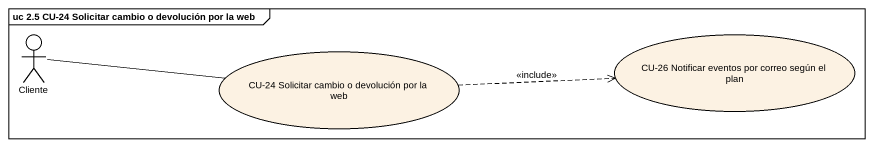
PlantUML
@startuml
mainframe uc 2.5 CU-24 Solicitar cambio o devolución por la web
actor Cliente
usecase "CU-26 Notificar eventos por correo según el plan" as CU_26_Notificar_eventos_por
usecase "CU-24 Solicitar cambio o devolución por la web" as CU_24_Solicitar_cambio_o
Cliente -right- CU_24_Solicitar_cambio_o
CU_24_Solicitar_cambio_o .right.> CU_26_Notificar_eventos_por : <<include>>
@enduml
